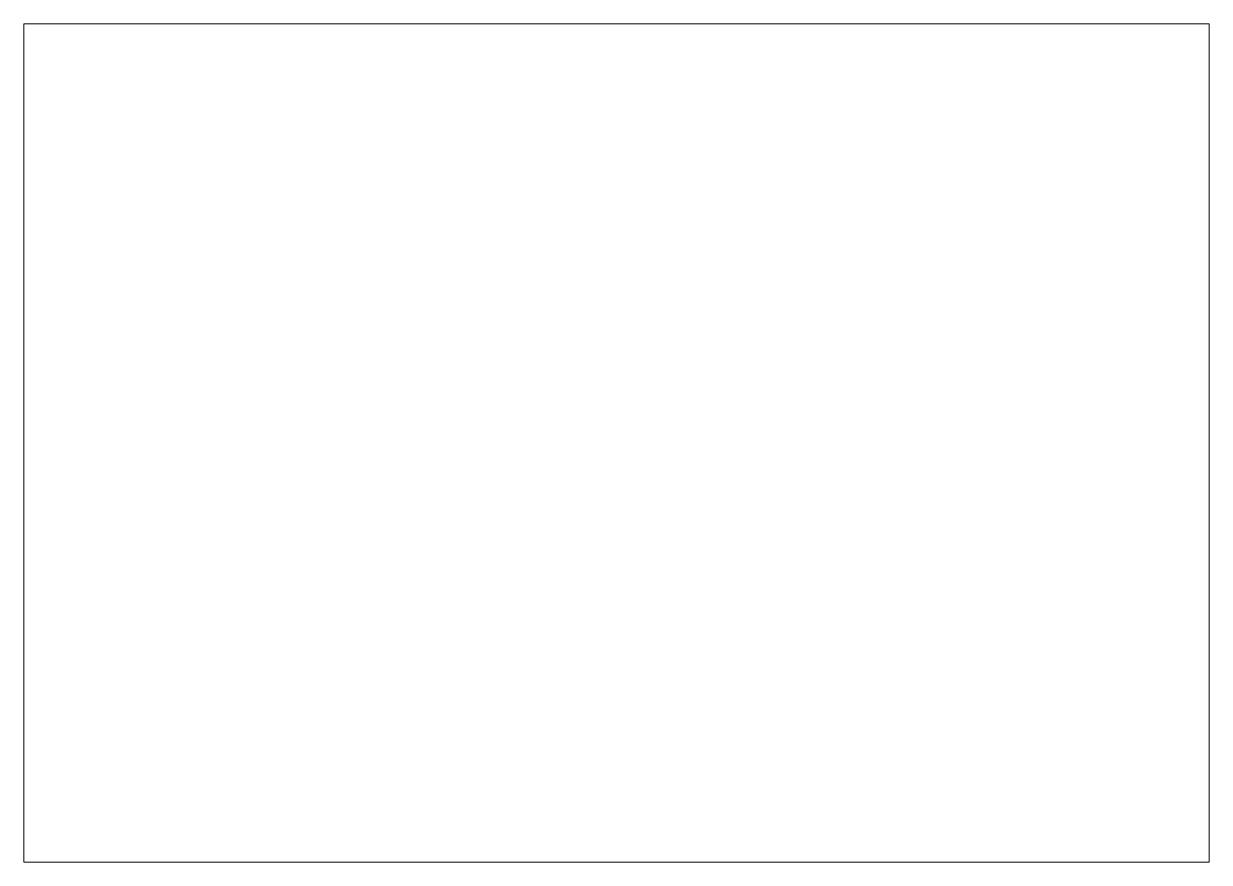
# Paper-space layout 'HDM_7' of a CAD drawing. Header units: millimetres. Extents: x 0 to 420, y 0 to 297.
# The model-space entities are those that its viewports show. They can reach past a viewport. Long polylines and large blocks are cut down to what shows.
import ezdxf

# ---------------------------------------------------------------- set-up
doc = ezdxf.new("R2010")
doc.units = ezdxf.units.MM
doc.layers.add('0-图框图名', color=2, linetype='Continuous')
doc.layers.add('AA_填充算量层', color=7, linetype='Continuous')

msp = doc.modelspace()

# ---------------------------------------------------------------- hatches: boundary and pattern name
at = {"layer": 'AA_填充算量层', "true_color": 0x6464ff}
h = msp.add_hatch(dxfattribs=at)
h.set_pattern_fill('ANSI31', color=171, scale=0.8)
h.paths.add_polyline_path([(170.4832, -2779.1579), (171.0799, -2778.9825), (171.8897, -2778.85), (173.4204, -2778.2784), (174.0381, -2778.0893), (173.5394, -2779.1579)])

psp = doc.layouts.new('HDM_7')

# ---------------------------------------------------------------- viewports
at = {"layer": '0-图框图名'}
psp.add_viewport(center=(210, 148.5), size=(420, 297), view_center_point=(210, -2821.5), view_height=297, dxfattribs=at)

doc.saveas('drawing.dxf')
